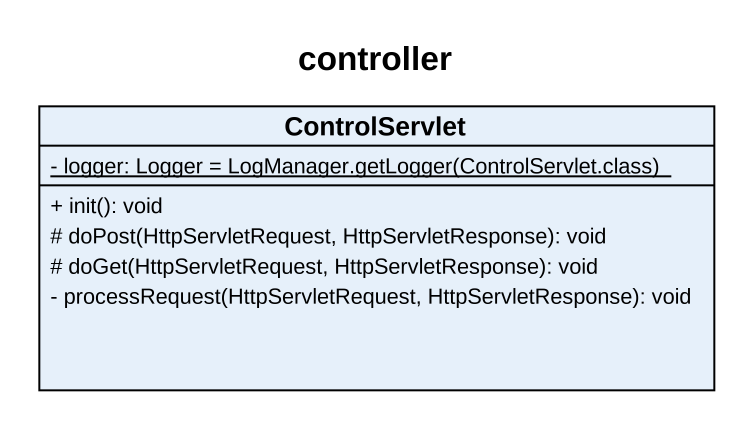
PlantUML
@startuml
title controller
hide circle
hide empty members
skinparam classAttributeIconSize 0
class ControlServlet {
  {static} {field} - logger: Logger = LogManager.getLogger(ControlServlet.class)
  + init(): void
  # doPost(HttpServletRequest, HttpServletResponse): void
  # doGet(HttpServletRequest, HttpServletResponse): void
  - processRequest(HttpServletRequest, HttpServletResponse): void
}
@enduml
